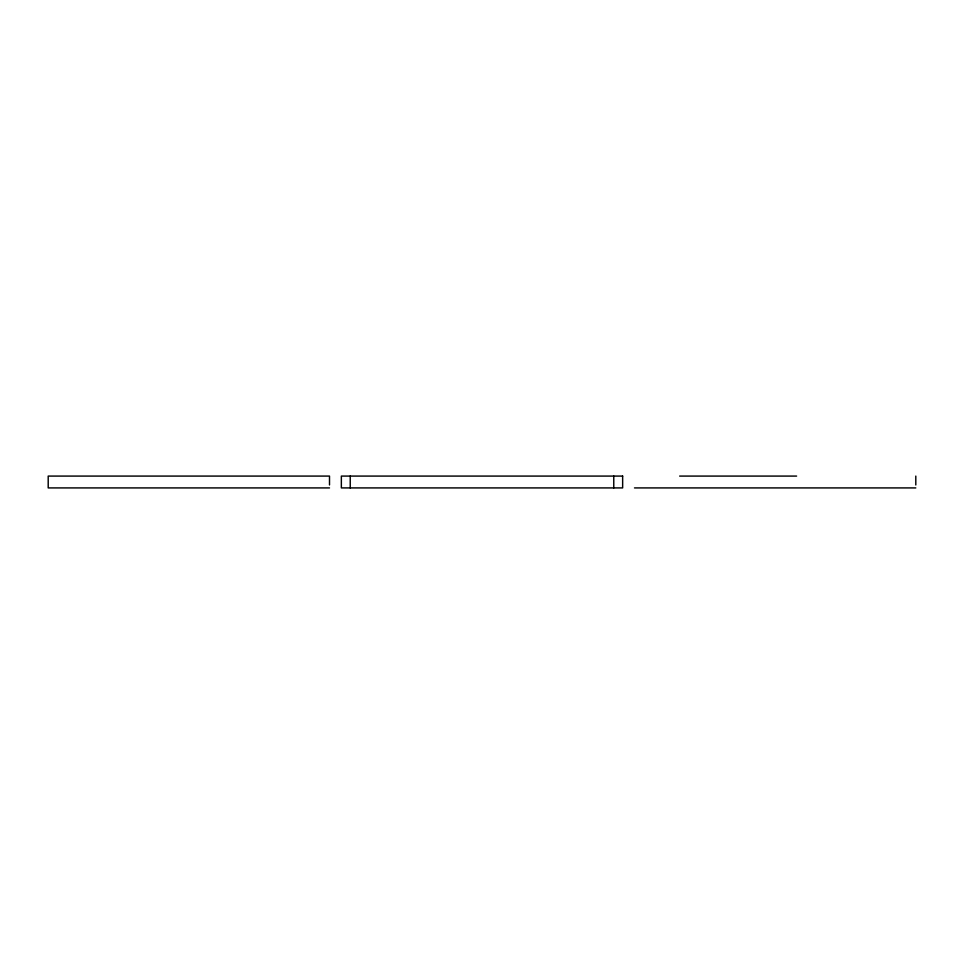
<?xml version="1.0" encoding="UTF-8"?>
<svg xmlns="http://www.w3.org/2000/svg" width="964" height="964" viewBox="0 0 964 964"><rect width="100%" height="100%" fill="white"/><g stroke="black" fill="none" stroke-linecap="round" stroke-linejoin="round"><path stroke-width="1.45" d="M679.656 476.083L796.613 476.083M329.507 487.917L48.2 487.917L48.2 476.083L329.507 476.083L329.507 484.964M634.493 487.917L915.8 487.917M915.8 476.083L915.8 484.964M613.767 476.083L613.767 487.917M350.233 476.083L350.233 487.917M622.648 476.083L341.352 476.083L341.352 487.917L622.648 487.917L622.648 476.083"/></g></svg>
